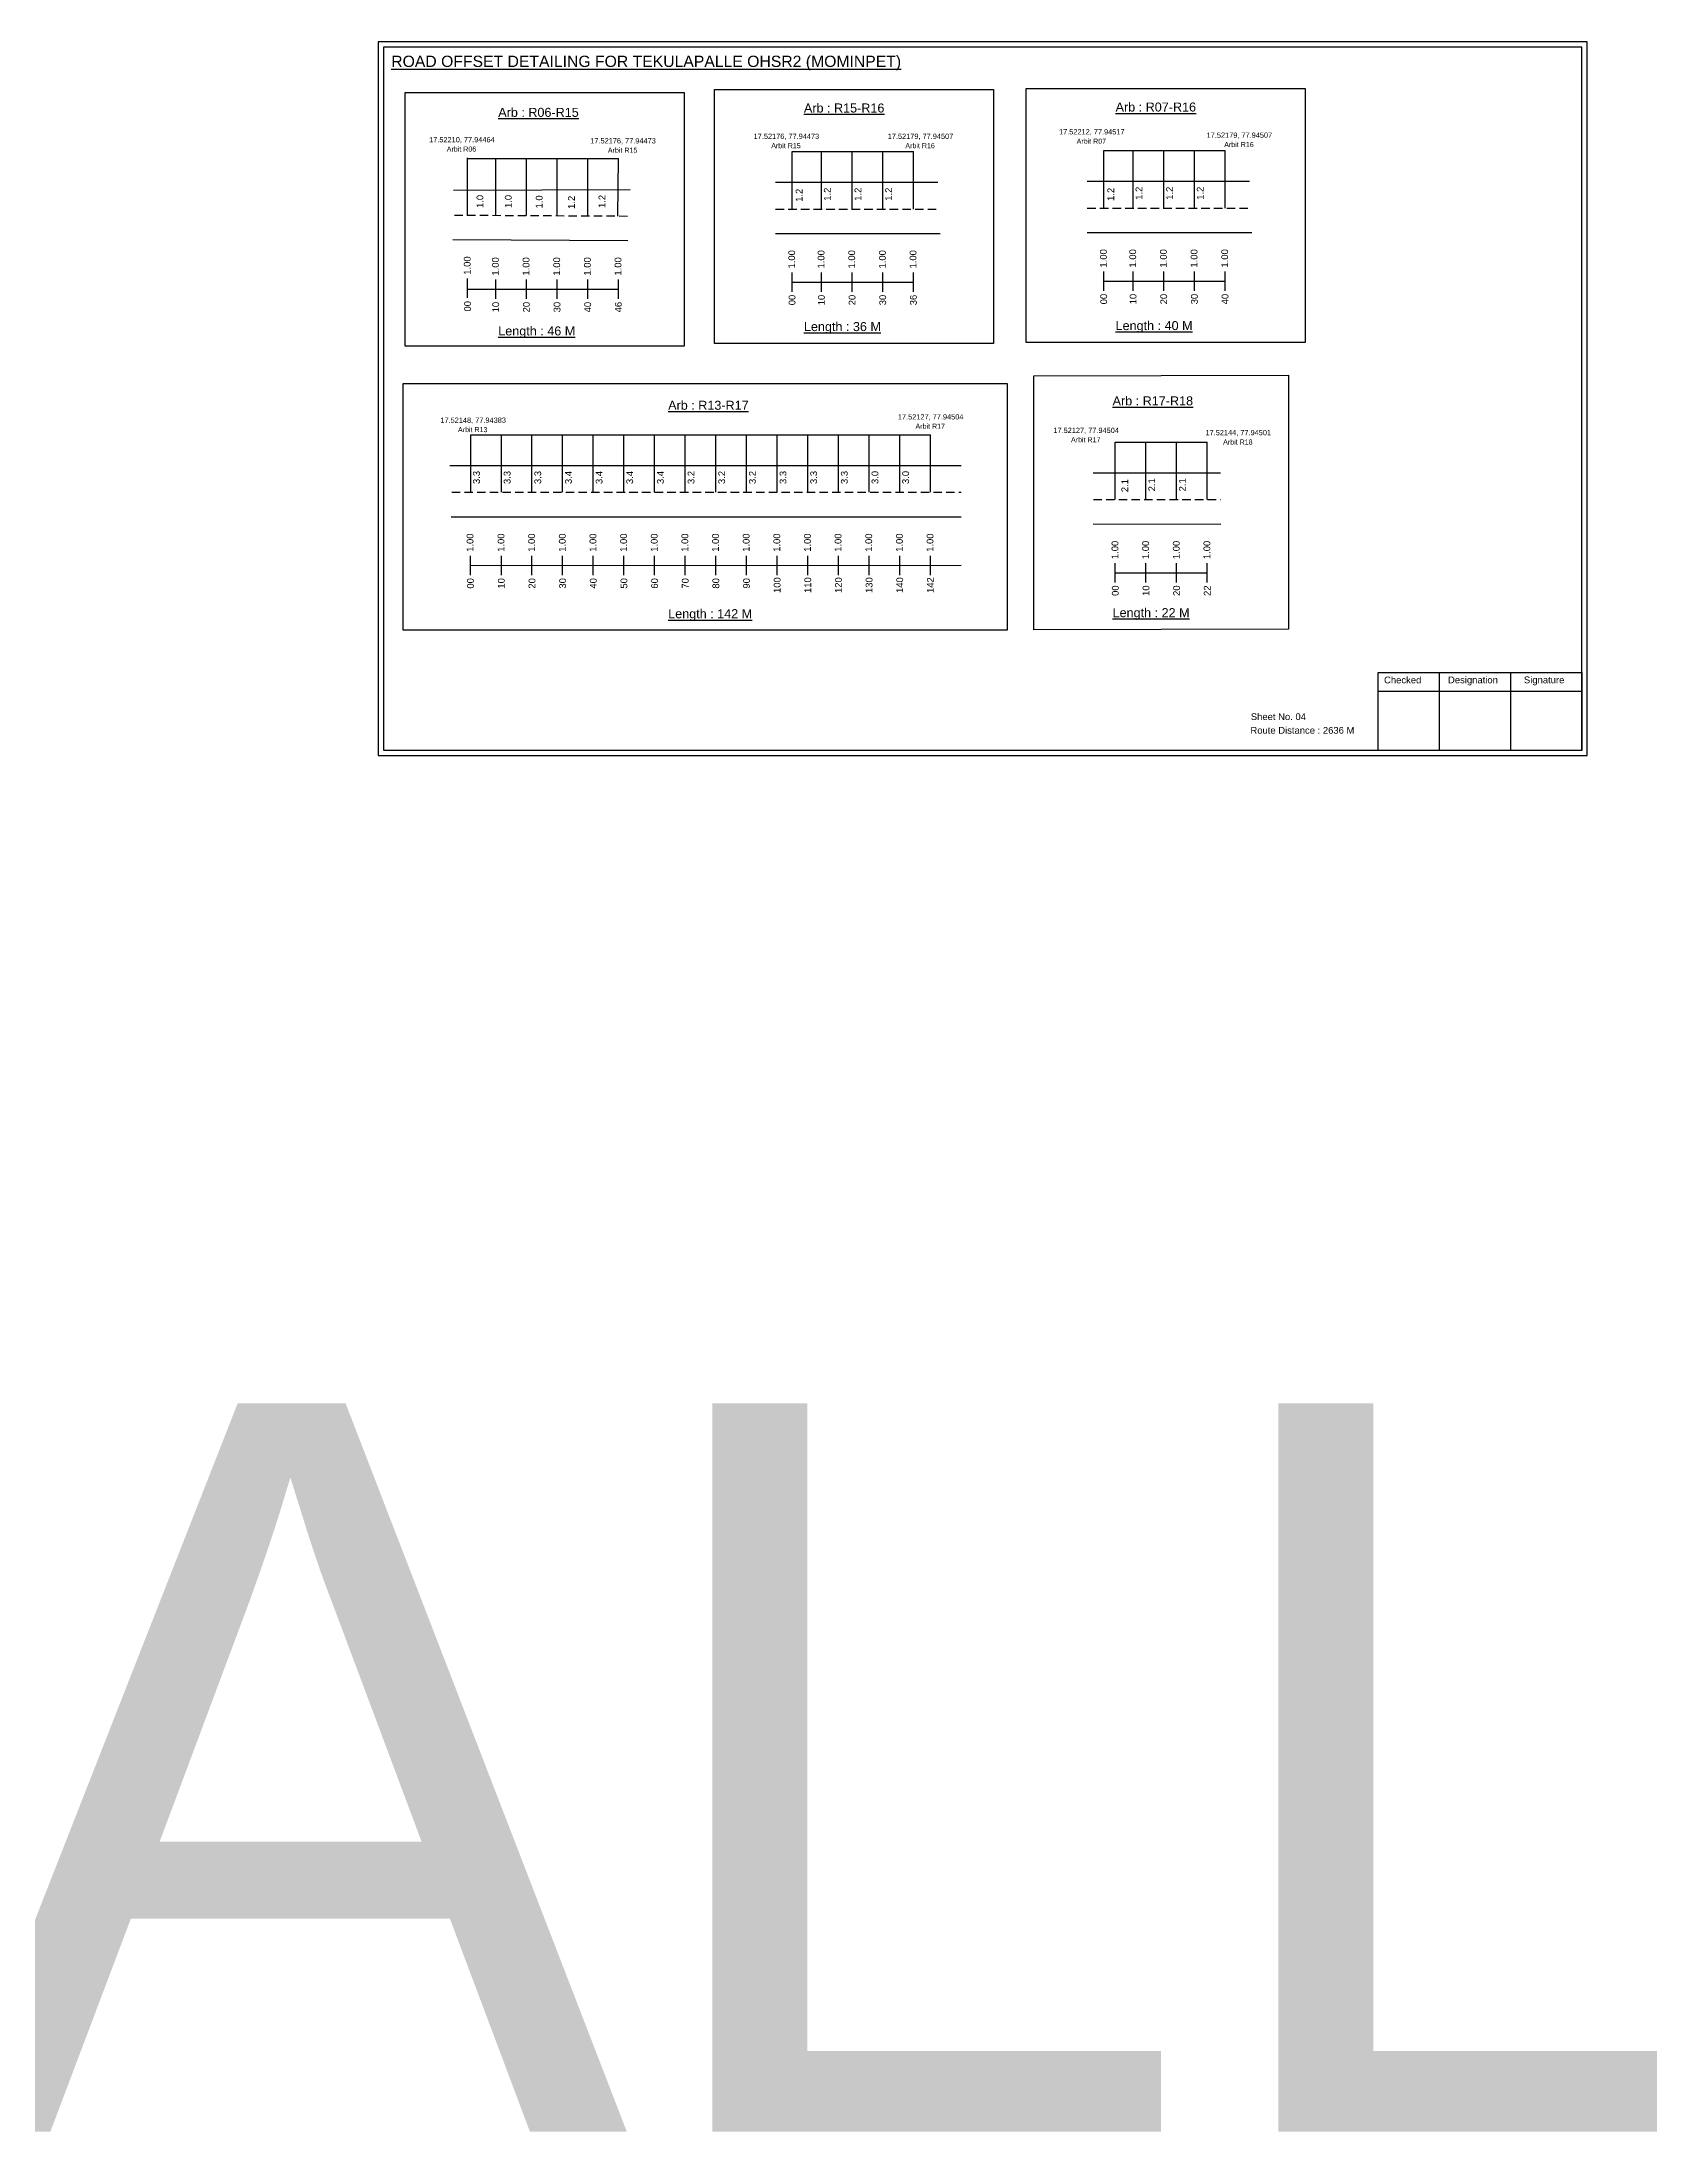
# Model space of a CAD drawing. Header units: inches. Extents: x 1745 to 7876, y -847 to 3138.
# Drawn here: x 5805 to 6518, y -238 to 694 of the extents above; entities that cross this region are included whole.
import ezdxf

# ---------------------------------------------------------------- set-up
doc = ezdxf.new("R2010")
doc.units = ezdxf.units.IN
doc.header["$MEASUREMENT"] = 0
doc.linetypes.add('DASHED2', pattern=[0.375, 0.25, -0.125])
doc.layers.add('PDF_Geometry', color=7, linetype='Continuous')
doc.layers.add('PDF_Text', color=5, linetype='Continuous')
doc.styles.add('PDF Arial', font='arial.ttf')
doc.styles.get("Standard").update_dxf_attribs({"font": 'arial.ttf'})

msp = doc.modelspace()

# ---------------------------------------------------------------- linework, layer by layer
at = {"color": 5}
for p, q in [((6137.57, 645.6), (6191.4, 645.6)), ((6275.86, 646.02), (6329.7, 646.02)), ((5993.57, 642.45), (6060.49, 642.45)), ((5994.95, 519.86), (6198.95, 519.86)), ((6280.99, 516.62), (6321.79, 516.62))]:
    msp.add_line(p, q, dxfattribs=at)
for p, q in [((6137.57, 620.06), (6137.57, 645.6)), ((6150.6, 620.06), (6150.6, 645.6)), ((6164.2, 620.06), (6164.2, 645.6)), ((6177.8, 620.06), (6177.8, 645.6)), ((6191.4, 620.06), (6191.4, 645.6)), ((6275.86, 620.49), (6275.86, 646.02)), ((6288.9, 620.49), (6288.9, 646.02)), ((6302.5, 620.49), (6302.5, 646.02)), ((6316.1, 620.49), (6316.1, 646.02)), ((6329.7, 620.49), (6329.7, 646.02)), ((5993.57, 617.21), (5993.57, 642.75)), ((6006.09, 617.16), (6006.09, 642.45)), ((6019.69, 617.11), (6019.69, 642.45)), ((6033.29, 617.17), (6033.29, 642.45)), ((6046.89, 616.91), (6046.89, 642.45)), ((6060.27, 616.95), (6060.49, 642.45)), ((5987.36, 628.41), (6065.74, 628.78)), ((6130.23, 631.94), (6202.26, 631.94)), ((6268.52, 632.37), (6340.55, 632.37)), ((5987, 606.57), (6064.72, 606.14)), ((6130.23, 609.26), (6203.26, 609.26)), ((6268.52, 609.68), (6341.55, 609.68)), ((5994.95, 494.33), (5994.95, 519.86)), ((6008.55, 494.33), (6008.55, 519.86)), ((6022.15, 494.33), (6022.15, 519.86)), ((6035.75, 494.33), (6035.75, 519.86)), ((6049.35, 494.33), (6049.35, 519.86)), ((6062.95, 494.33), (6062.95, 519.86)), ((6076.55, 494.33), (6076.55, 519.86)), ((6090.15, 494.33), (6090.15, 519.86)), ((6103.75, 494.33), (6103.75, 519.86)), ((6117.35, 494.33), (6117.35, 519.86)), ((6130.95, 494.33), (6130.95, 519.86)), ((6144.55, 494.33), (6144.55, 519.86)), ((6158.15, 494.33), (6158.15, 519.86)), ((6171.75, 494.33), (6171.75, 519.86)), ((6185.35, 494.33), (6185.35, 519.86)), ((6198.95, 494.33), (6198.95, 519.86)), ((6280.99, 491.08), (6280.99, 516.62)), ((6294.59, 491.08), (6294.59, 516.62)), ((6308.19, 491.08), (6308.19, 516.62)), ((6321.79, 491.08), (6321.79, 516.62)), ((5985.76, 506.21), (6212.55, 506.21)), ((6271.15, 502.96), (6327.64, 502.96)), ((5986.23, 483.52), (6212.55, 483.49)), ((6271.15, 480.28), (6327.86, 480.15))]:
    msp.add_line(p, q)
at = {"linetype": 'DASHED2', "ltscale": 15}
for p, q in [((5987.71, 617.36), (6065.99, 616.95)), ((6130.23, 620.06), (6202.76, 620.06)), ((6268.52, 620.49), (6341.05, 620.49)), ((5986.55, 494.37), (6212.55, 494.33)), ((6271.3, 491.08), (6327.64, 491.08))]:
    msp.add_line(p, q, dxfattribs=at)
at = {"color": 217, "true_color": 0x93278f}
for p, q in [((5993.57, 580.6), (5993.57, 589.16)), ((6006.09, 580.21), (6006.09, 588.77)), ((6019.69, 580.21), (6019.69, 588.77)), ((6033.29, 580.21), (6033.29, 588.77)), ((6046.89, 580.21), (6046.89, 588.77)), ((6060.49, 580.21), (6060.49, 588.77)), ((6137.57, 583.36), (6137.57, 591.92)), ((6137.57, 587.63), (6191.4, 587.64)), ((6150.6, 583.36), (6150.6, 591.92)), ((6164.2, 583.36), (6164.2, 591.92)), ((6177.8, 583.36), (6177.8, 591.92)), ((6191.4, 583.36), (6191.4, 591.92)), ((6275.86, 583.79), (6275.86, 592.34)), ((6275.86, 588.06), (6329.7, 588.07)), ((6288.9, 583.79), (6288.9, 592.34)), ((6302.5, 583.79), (6302.5, 592.34)), ((6316.1, 583.79), (6316.1, 592.34)), ((6329.7, 583.79), (6329.7, 592.34)), ((5993.57, 584.48), (6060.49, 584.5)), ((5994.85, 457.63), (5994.85, 466.18)), ((6008.55, 457.63), (6008.55, 466.18)), ((6022.15, 457.63), (6022.15, 466.18)), ((6035.75, 457.63), (6035.75, 466.18)), ((6049.35, 457.63), (6049.35, 466.18)), ((6062.95, 457.63), (6062.95, 466.18)), ((6076.55, 457.63), (6076.55, 466.18)), ((6090.15, 457.63), (6090.15, 466.18)), ((6103.75, 457.63), (6103.75, 466.18)), ((6117.35, 457.63), (6117.35, 466.18)), ((6130.95, 457.63), (6130.95, 466.18)), ((6144.55, 457.63), (6144.55, 466.18)), ((6158.15, 457.63), (6158.15, 466.18)), ((6171.75, 457.63), (6171.75, 466.18)), ((6185.35, 457.63), (6185.35, 466.18)), ((6198.95, 457.63), (6198.95, 466.18)), ((5994.95, 461.9), (6212.55, 461.94)), ((6280.99, 454.38), (6280.99, 462.94)), ((6280.99, 458.65), (6321.79, 458.66)), ((6294.59, 454.38), (6294.59, 462.94)), ((6308.19, 454.38), (6308.19, 462.94)), ((6321.79, 454.38), (6321.79, 462.94))]:
    msp.add_line(p, q, dxfattribs=at)
for points in [[(5965.87, 671.81), (6089.67, 671.81), (6089.67, 559.13), (5965.87, 559.13)], [(6103.11, 673.08), (6226.91, 673.08), (6226.91, 560.4), (6103.11, 560.4)], [(6241.4, 673.5), (6365.2, 673.5), (6365.2, 560.82), (6241.4, 560.82)], [(5964.97, 542.68), (6233.05, 542.68), (6233.05, 433.16), (5964.97, 433.16)], [(6244.9, 546.01), (6357.9, 546.3), (6357.9, 433.62), (6244.9, 433.33)]]:
    msp.add_lwpolyline(points, close=True)
at = {"layer": 'PDF_Geometry'}
for points in [[(5953.91, 694.18), (5953.91, 377.47), (6490.39, 377.47), (6490.39, 694.18)], [(5956.24, 691.85), (5956.24, 379.88), (6487.97, 379.88), (6487.97, 691.85)]]:
    msp.add_lwpolyline(points, close=True, dxfattribs=at)
at = {"layer": 'PDF_Geometry', "color": 242, "true_color": 0xcc1f26}
msp.add_lwpolyline([(6487.97, 379.79), (6397.62, 379.79), (6397.62, 414.4), (6487.97, 414.4)], close=True, dxfattribs=at)
for points in [[(6424.61, 414.4), (6424.61, 379.79)], [(6456.33, 414.4), (6456.33, 379.79)], [(6397.62, 406.03), (6487.97, 406.03)]]:
    msp.add_lwpolyline(points, dxfattribs=at)

# ---------------------------------------------------------------- texts
at = {"color": 242, "true_color": 0xcd2027}
for s, height, p in [('%%UROAD OFFSET DETAILING FOR TEKULAPALLE OHSR2 (MOMINPET)', 5, (5959.69, 683.1)), ('%%UArb : R06-R15', 4, (6007.18, 660.96)), ('%%UArb : R15-R16', 4, (6142.81, 662.89)), ('%%UArb : R07-R16', 4, (6281.1, 663.32)), ('%%ULength : 36 M', 4, (6142.81, 565.89)), ('%%ULength : 40 M', 4, (6281.1, 566.32)), ('%%ULength : 46 M', 4, (6007.18, 563.96)), ('%%UArb : R13-R17', 4, (6082.58, 530.97)), ('%%UArb : R17-R18', 4, (6279.77, 532.92)), ('%%ULength : 142 M', 4, (6082.58, 438.47)), ('%%ULength : 22 M', 4, (6279.77, 438.92))]:
    msp.add_text(s, height=height, dxfattribs=at).set_placement(p)
at = {"color": 5}
for s, height, p in [('17.52176, 77.94473', 2.34, (6120.5, 651.16)), ('17.52179, 77.94507', 2.34, (6180, 651.16)), ('17.52212, 77.94517', 2.34, (6256, 653.16)), ('17.52179, 77.94507', 2.34, (6321.5, 651.66)), ('17.52210, 77.94464', 2.34, (5976.5, 649.66)), ('Arbit R06', 2.246, (5984.32, 645.54)), ('17.52176, 77.94473', 2.34, (6048, 649.16)), ('Arbit R15', 2.246, (6055.82, 645.04)), ('Arbit R15', 2.246, (6128.32, 647.04)), ('Arbit R16', 2.246, (6187.82, 647.04)), ('Arbit R07', 2.246, (6263.82, 649.04)), ('Arbit R16', 2.246, (6329.32, 647.54)), ('17.52148, 77.94383', 2.34, (5981.5, 525.17)), ('Arbit R13', 2.246, (5989.32, 521.04)), ('17.52127, 77.94504', 2.34, (6184.5, 526.67)), ('Arbit R17', 2.246, (6192.32, 522.54)), ('17.52127, 77.94504', 2.34, (6253.5, 520.66)), ('17.52144, 77.94501', 2.34, (6321, 519.66)), ('Arbit R17', 2.246, (6261.32, 516.54)), ('Arbit R18', 2.246, (6328.82, 515.54))]:
    msp.add_text(s, height=height, dxfattribs=at).set_placement(p)
for s, p in [('1.0', (6000.53, 620.5)), ('1.0', (6013.11, 620.5)), ('1.0', (6026.84, 620.3)), ('1.2', (6041.16, 620.11)), ('1.2', (6054.68, 620.52)), ('1.2', (6142.2, 623.23)), ('1.2', (6154.67, 623.73)), ('1.2', (6168.27, 623.73)), ('1.2', (6181.87, 623.73)), ('1.2', (6280.49, 623.66)), ('1.2', (6292.96, 624.16)), ('1.2', (6306.56, 624.16)), ('1.2', (6320.16, 624.16)), ('3.3', (5999.02, 498)), ('3.3', (6012.62, 498)), ('3.3', (6026.22, 498)), ('3.4', (6039.82, 498)), ('3.4', (6053.42, 498)), ('3.4', (6067.02, 498)), ('3.4', (6080.62, 498)), ('3.2', (6094.22, 498)), ('3.2', (6107.82, 498)), ('3.2', (6121.42, 498)), ('3.3', (6135.02, 498)), ('3.3', (6148.62, 498)), ('3.3', (6162.22, 498)), ('3.0', (6175.82, 498)), ('3.0', (6189.42, 498)), ('2.1', (6286.7, 494.39)), ('2.1', (6298.65, 494.75)), ('2.1', (6312.25, 494.75))]:
    msp.add_text(s, height=3, rotation=90).set_placement(p)
at = {"color": 217, "true_color": 0x93278f}
for s, p in [('1.00', (5994.9, 590.89)), ('1.00', (6007.42, 590.51)), ('1.00', (6021.02, 590.51)), ('1.00', (6034.62, 590.51)), ('1.00', (6048.22, 590.51)), ('1.00', (6061.82, 590.51)), ('1.00', (6138.9, 593.66)), ('1.00', (6151.93, 593.66)), ('1.00', (6165.53, 593.66)), ('1.00', (6179.13, 593.66)), ('1.00', (6192.73, 593.66)), ('1.00', (6277.19, 594.08)), ('1.00', (6290.22, 594.08)), ('1.00', (6303.82, 594.08)), ('1.00', (6317.42, 594.08)), ('1.00', (6331.02, 594.08)), ('00', (5995.05, 574.57)), ('10', (6007.57, 574.19)), ('20', (6021.17, 574.19)), ('30', (6034.77, 574.19)), ('40', (6048.37, 574.19)), ('46', (6061.97, 574.19)), ('00', (6139.05, 577.34)), ('10', (6152.08, 577.34)), ('20', (6165.68, 577.34)), ('30', (6179.28, 577.34)), ('36', (6192.88, 577.34)), ('00', (6277.34, 577.76)), ('10', (6290.37, 577.76)), ('20', (6303.97, 577.76)), ('30', (6317.57, 577.76)), ('40', (6331.17, 577.76)), ('1.00', (5996.17, 467.92)), ('1.00', (6009.88, 467.92)), ('1.00', (6023.48, 467.92)), ('1.00', (6037.08, 467.92)), ('1.00', (6050.68, 467.92)), ('1.00', (6064.28, 467.92)), ('1.00', (6077.88, 467.92)), ('1.00', (6091.48, 467.92)), ('1.00', (6105.08, 467.92)), ('1.00', (6118.68, 467.92)), ('1.00', (6132.28, 467.92)), ('1.00', (6145.88, 467.92)), ('1.00', (6159.48, 467.92)), ('1.00', (6173.08, 467.92)), ('1.00', (6186.68, 467.92)), ('1.00', (6200.28, 467.92)), ('1.00', (6282.31, 464.68)), ('1.00', (6295.91, 464.68)), ('1.00', (6309.51, 464.68)), ('1.00', (6323.11, 464.68)), ('00', (5996.32, 451.6)), ('10', (6010.03, 451.6)), ('20', (6023.63, 451.6)), ('30', (6037.23, 451.6)), ('40', (6050.83, 451.6)), ('50', (6064.43, 451.6)), ('60', (6078.03, 451.6)), ('70', (6091.63, 451.6)), ('80', (6105.23, 451.6)), ('90', (6118.83, 451.6)), ('100', (6132.43, 449.65)), ('110', (6146.03, 449.65)), ('120', (6159.63, 449.65)), ('130', (6173.23, 449.65)), ('140', (6186.83, 449.65)), ('142', (6200.43, 449.65)), ('00', (6282.46, 448.36)), ('10', (6296.06, 448.36)), ('20', (6309.66, 448.36)), ('22', (6323.26, 448.36))]:
    msp.add_text(s, height=3, rotation=90, dxfattribs=at).set_placement(p)
for s, height, p in [('Sheet No. 04', 3, (6341.12, 393.26)), ('Route Distance : 2636 M', 3, (6340.94, 387.21)), ('TEKELAPALLE 3', 323.2909, (3730.9, -233.17))]:
    msp.add_text(s, height=height).set_placement(p)
at = {"layer": 'PDF_Text', "color": 7, "attachment_point": 7, "style": 'PDF Arial'}
for s, insert, char_height in [('Checked', (6400.23, 409.51), 3.001), ('Designation', (6428.61, 408.68), 3.0006), ('Signature', (6462.29, 408.68), 3.001)]:
    msp.add_mtext(s, dxfattribs=dict(at, insert=insert, char_height=char_height))

doc.saveas('drawing.dxf')
